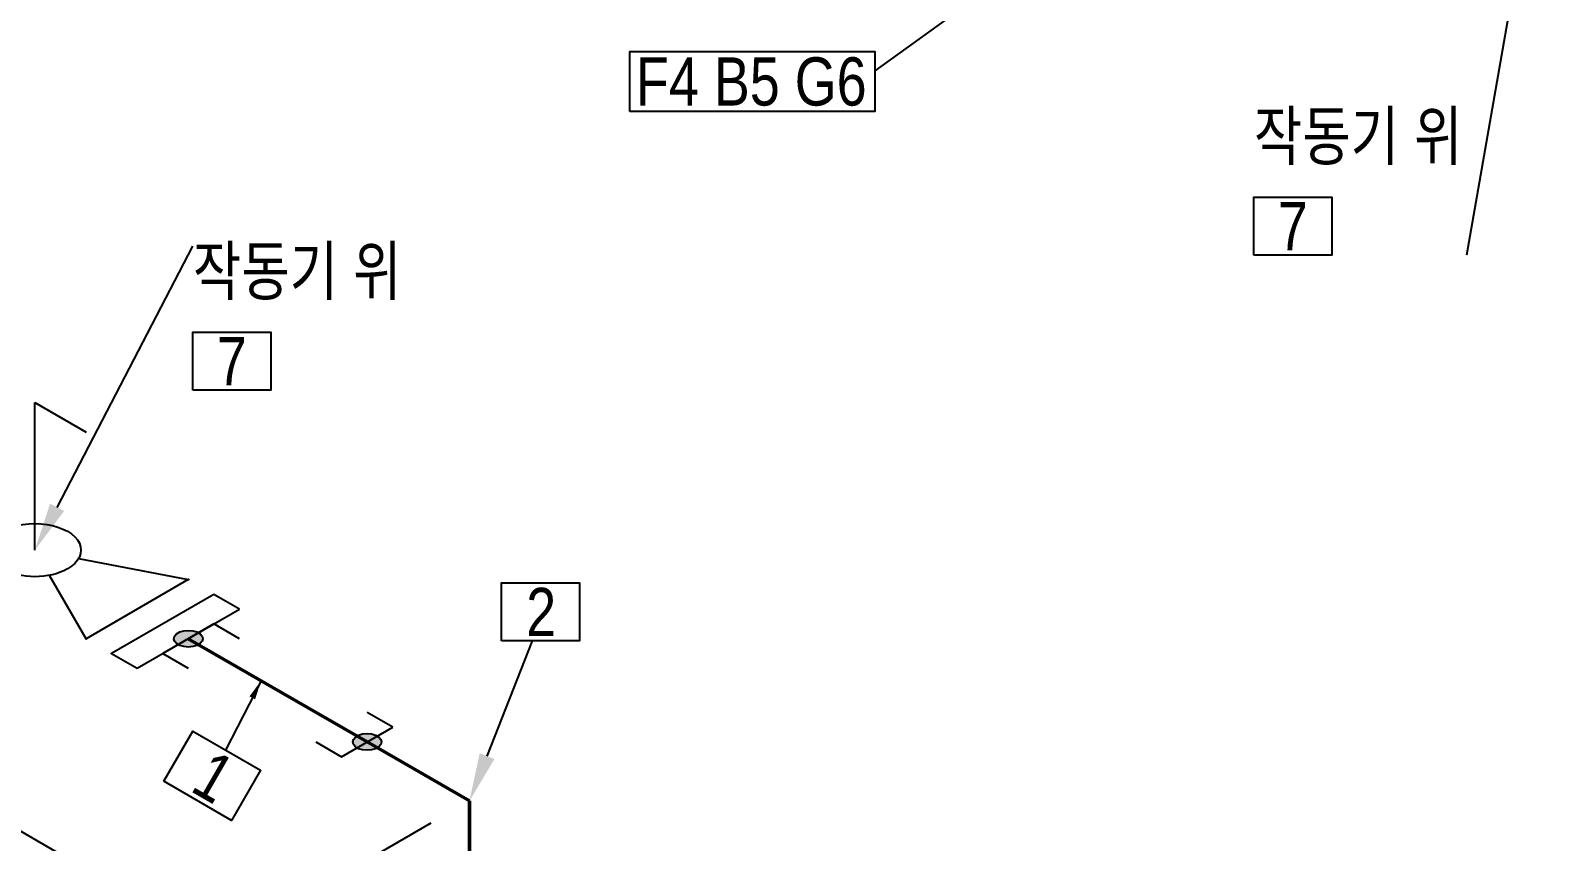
# Model space of a CAD drawing. Header units: millimetres. Extents: x 0 to 594, y 0 to 420.
# Drawn here: x 132.6 to 211.5, y 309.5 to 351.5 of the extents above; entities that cross this region are included whole.
import ezdxf
from ezdxf import colors
from ezdxf.entities.mleader import LeaderData, LeaderLine
from ezdxf.enums import TextEntityAlignment as Align
from ezdxf.math import Vec2, Vec3

# ---------------------------------------------------------------- set-up
doc = ezdxf.new("R2010")
doc.units = ezdxf.units.MM
doc.header["$LTSCALE"] = 0.25
for name, color, linetype in [('밸브', 4, 'Continuous'), ('용접', 1, 'Continuous'), ('주석', 7, 'Continuous'), ('치수', 1, 'Continuous')]:
    doc.layers.add(name, color=color, linetype=linetype)
doc.layers.add('파이프 작은 보어', color=30, linetype='Continuous', lineweight=50)
doc.styles.add('AdskIsoAnnotation', font='arial.ttf', dxfattribs={"width": 0.8, "height": 1})
doc.styles.add('AdskIsoMetric', font='arial.ttf', dxfattribs={"width": 0.8, "height": 2.5})
doc.styles.add('AdskIsoMetric-30', font='arial.ttf', dxfattribs={"width": 0.8, "height": 2.5})
doc.styles.add('AdskIsoMetric30', font='arial.ttf', dxfattribs={"width": 0.8, "oblique": 30, "height": 2.5})
doc.styles.get("Standard").update_dxf_attribs({"font": 'arial.ttf'})
doc.dimstyles.new('AdskIsoMetric', dxfattribs={"dimtxt": 2.5, "dimasz": 2.5, "dimexe": 1, "dimexo": 2, "dimgap": 0.8, "dimtad": 1, "dimdec": 0, "dimrnd": 1, "dimzin": 0, "dimdsep": 46, "dimtxsty": 'AdskIsoMetric', "dimcen": 0, "dimclrt": 7, "dimadec": 0, "dimazin": 0, "dimtfac": 1, "dimtdec": 0, "dimtmove": 1, "dimatfit": 3, "dimfxl": 0, "dimfrac": 2, "dimtolj": 1, "dimtzin": 0, "dimarcsym": 0})

# ---------------------------------------------------------------- blocks, each defined once
blk = doc.blocks.new('플랜지-2-IsoLeft')
at = {"color": 0, "linetype": 'ByBlock', "lineweight": -2}
blk.add_wipeout([(0.221, 0.0765), (0.1326, 0.1276), (-0.221, -0.0765), (-0.1326, -0.1276)], dxfattribs=at)
at = {"color": 0, "linetype": 'ByBlock', "lineweight": -2, "extrusion": (0, -0.816497, -0.57735)}
for p, q in [((0.1326, 0.1276), (-0.221, -0.0765)), ((0.221, 0.0765), (0.1326, 0.1276)), ((-0.1326, -0.1276), (0.221, 0.0765)), ((-0.221, -0.0765), (-0.1326, -0.1276))]:
    blk.add_line(p, q, dxfattribs=at)
at = {"color": 0, "linetype": 'ByBlock', "lineweight": -2}
blk.add_wipeout([(0.221, 0.0765), (0.1326, 0.1276), (-0.221, -0.0765), (-0.1326, -0.1276)], dxfattribs=at)
at = {"color": 0, "linetype": 'ByBlock', "lineweight": -2, "extrusion": (0, -0.816497, -0.57735)}
for p, q in [((0.1326, 0.1276), (-0.221, -0.0765)), ((0.221, 0.0765), (0.1326, 0.1276)), ((-0.1326, -0.1276), (0.221, 0.0765)), ((-0.221, -0.0765), (-0.1326, -0.1276))]:
    blk.add_line(p, q, dxfattribs=at)
blk = doc.blocks.new('개스킷-2-IsoLeft')
at = {"color": 0, "linetype": 'ByBlock', "lineweight": -2, "extrusion": (0, 0, -1)}
for p in [(0.1326, 0.1276), (0.221, 0.0765), (-0.2297, -0.0715), (-0.1326, -0.1276)]:
    blk.add_point(p, dxfattribs=at)
blk = doc.blocks.new('볼 밸브-2-IsoLeft')
at = {"color": 0, "linetype": 'ByBlock', "lineweight": -2, "extrusion": (0, -0.816497, -0.57735)}
for p, q in [((-0.1768, 0.3062), (-0.5303, 0.1021)), ((-0.0501, 0.0872), (-0.1768, 0.3062)), ((-0.5303, 0.1021), (-0.151, 0.029)), ((0.151, -0.029), (0.5303, -0.1021)), ((0.1768, -0.3062), (0.0504, -0.0872)), ((0.1125, -0.065), (0.1125, -0.065)), ((0.5303, -0.1021), (0.1768, -0.3062))]:
    blk.add_line(p, q, dxfattribs=at)
at = {"linetype": 'ByBlock', "extrusion": (0, 0, -1)}
for start_param, end_param in [(3.926991, 7.068583), (0.785398, 3.926991)]:
    blk.add_ellipse((0, 0), major_axis=(-0.1592, 0), ratio=0.57735, start_param=start_param, end_param=end_param, dxfattribs=at)
blk = doc.blocks.new('Operator_Lever-1-IsoRight')
at = {"color": 0, "linetype": 'ByBlock', "lineweight": -2, "extrusion": (0.707107, 0.408248, -0.57735)}
for p, q in [((0, 0), (0, 0.5103)), ((0, 0.5103), (0.1768, 0.4082))]:
    blk.add_line(p, q, dxfattribs=at)
blk = doc.blocks.new('*D80')
at = {"layer": 'Defpoints', "color": 0}
for p in [(155.337, 311.585), (155.337, 294.34), (142.346, 286.84)]:
    blk.add_point(p, dxfattribs=at)
at = {"layer": '치수', "color": 0, "lineweight": -2}
for p, q in [((153.337, 310.43), (141.346, 303.508)), ((142.346, 301.585), (142.346, 289.34)), ((153.337, 293.186), (141.346, 286.263))]:
    blk.add_line(p, q, dxfattribs=at)
at = {"layer": '치수', "color": 0}
for points in [[(141.93, 301.585), (142.763, 301.585), (142.346, 304.085)], [(141.93, 289.34), (142.763, 289.34), (142.346, 286.84)]]:
    blk.add_solid(points, dxfattribs=at)
at = {"layer": '치수', "color": 7, "insert": (140.08, 294.154), "char_height": 2.5, "attachment_point": 5, "rotation": 90, "style": 'AdskIsoMetric-30'}
blk.add_mtext('\\A1;2132', dxfattribs=at)
blk = doc.blocks.new('*D81')
at = {"layer": 'Defpoints', "color": 0}
for p in [(99.853, 343.619), (155.337, 311.585), (142.346, 304.085)]:
    blk.add_point(p, dxfattribs=at)
at = {"layer": '치수', "color": 0, "lineweight": -2}
for p, q in [((97.853, 342.464), (85.862, 335.541)), ((89.027, 334.869), (140.181, 305.335)), ((153.337, 310.43), (141.346, 303.508))]:
    blk.add_line(p, q, dxfattribs=at)
at = {"layer": '치수', "color": 0}
for points in [[(89.236, 335.23), (88.819, 334.508), (86.862, 336.119)], [(140.39, 305.696), (139.973, 304.974), (142.346, 304.085)]]:
    blk.add_solid(points, dxfattribs=at)
at = {"layer": '치수', "color": 7, "insert": (111, 324.801), "char_height": 2.5, "attachment_point": 5, "rotation": 330, "style": 'AdskIsoMetric30'}
blk.add_mtext('\\A1;786', dxfattribs=at)
blk = doc.blocks.new('엘보우-11-Iso2DSkew90')
at = {"color": 0, "linetype": 'ByBlock', "lineweight": -2, "extrusion": (0.707107, 0.408248, -0.57735)}
for p, q in [((-5.303, 3.062), (0, 0)), ((0, 0), (0, -6.124)), ((0, 0), (0, 0))]:
    blk.add_line(p, q, dxfattribs=at)
blk = doc.blocks.new('SocketWeld-2-IsoLeft')
blk.add_hatch(color=256).paths.add_polyline_path([(0.0405, 0.017), (0.0406, 0.0168), (0.0407, 0.0166), (0.0409, 0.0165), (0.041, 0.0163), (0.0412, 0.0161), (0.0413, 0.016), (0.0415, 0.0158), (0.0416, 0.0157), (0.0418, 0.0155), (0.0419, 0.0153), (0.042, 0.0152), (0.0422, 0.015), (0.0423, 0.0148), (0.0425, 0.0147), (0.0426, 0.0145), (0.0428, 0.0143), (0.0429, 0.0142), (0.0431, 0.014), (0.0432, 0.0138), (0.0433, 0.0137), (0.0435, 0.0135), (0.0436, 0.0134), (0.0438, 0.0132), (0.0439, 0.013), (0.0441, 0.0129), (0.0442, 0.0127), (0.0444, 0.0125), (0.0445, 0.0124), (0.0447, 0.0122), (0.0448, 0.012), (0.0449, 0.0119), (0.0451, 0.0117), (0.0452, 0.0115), (0.0454, 0.0114), (0.0455, 0.0112), (0.0457, 0.0111), (0.0458, 0.0109), (0.046, 0.0107), (0.0461, 0.0106), (0.0462, 0.0104), (0.0464, 0.0102), (0.0465, 0.0101), (0.0467, 0.0099), (0.0468, 0.0097), (0.047, 0.0096), (0.0471, 0.0094), (0.0473, 0.0092), (0.0474, 0.0091), (0.0476, 0.0089), (0.0476, 0.0089), (0.0476, 0.0087), (0.0477, 0.0086), (0.0477, 0.0084), (0.0478, 0.0082), (0.0478, 0.008), (0.0479, 0.0078), (0.0479, 0.0076), (0.048, 0.0075), (0.048, 0.0073), (0.0481, 0.0071), (0.0481, 0.0069), (0.0482, 0.0067), (0.0482, 0.0066), (0.0483, 0.0064), (0.0483, 0.0062), (0.0484, 0.006), (0.0484, 0.0058), (0.0485, 0.0056), (0.0485, 0.0055), (0.0486, 0.0053), (0.0486, 0.0051), (0.0487, 0.0049), (0.0487, 0.0047), (0.0488, 0.0046), (0.0488, 0.0044), (0.0489, 0.0042), (0.0489, 0.004), (0.049, 0.0038), (0.049, 0.0036), (0.0491, 0.0035), (0.0491, 0.0033), (0.0492, 0.0031), (0.0492, 0.0029), (0.0493, 0.0027), (0.0493, 0.0025), (0.0494, 0.0024), (0.0494, 0.0022), (0.0495, 0.002), (0.0495, 0.0018), (0.0496, 0.0016), (0.0496, 0.0015), (0.0497, 0.0013), (0.0497, 0.0011), (0.0498, 0.0009), (0.0498, 0.0007), (0.0499, 0.0005), (0.0499, 0.0004), (0.05, 0.0002), (0.05, 0), (0.05, 0), (0.05, -0.0002), (0.0499, -0.0004), (0.0499, -0.0005), (0.0498, -0.0007), (0.0498, -0.0009), (0.0497, -0.0011), (0.0497, -0.0013), (0.0496, -0.0015), (0.0496, -0.0016), (0.0495, -0.0018), (0.0495, -0.002), (0.0494, -0.0022), (0.0494, -0.0024), (0.0493, -0.0025), (0.0493, -0.0027), (0.0492, -0.0029), (0.0492, -0.0031), (0.0491, -0.0033), (0.0491, -0.0035), (0.049, -0.0036), (0.049, -0.0038), (0.0489, -0.004), (0.0489, -0.0042), (0.0488, -0.0044), (0.0488, -0.0046), (0.0487, -0.0047), (0.0487, -0.0049), (0.0486, -0.0051), (0.0486, -0.0053), (0.0485, -0.0055), (0.0485, -0.0056), (0.0484, -0.0058), (0.0484, -0.006), (0.0483, -0.0062), (0.0483, -0.0064), (0.0482, -0.0066), (0.0482, -0.0067), (0.0481, -0.0069), (0.0481, -0.0071), (0.048, -0.0073), (0.048, -0.0075), (0.0479, -0.0076), (0.0479, -0.0078), (0.0478, -0.008), (0.0478, -0.0082), (0.0477, -0.0084), (0.0477, -0.0086), (0.0476, -0.0087), (0.0476, -0.0089), (0.0476, -0.0089), (0.0474, -0.0091), (0.0473, -0.0092), (0.0471, -0.0094), (0.047, -0.0096), (0.0468, -0.0097), (0.0467, -0.0099), (0.0465, -0.0101), (0.0464, -0.0102), (0.0462, -0.0104), (0.0461, -0.0106), (0.046, -0.0107), (0.0458, -0.0109), (0.0457, -0.0111), (0.0455, -0.0112), (0.0454, -0.0114), (0.0452, -0.0115), (0.0451, -0.0117), (0.0449, -0.0119), (0.0448, -0.012), (0.0447, -0.0122), (0.0445, -0.0124), (0.0444, -0.0125), (0.0442, -0.0127), (0.0441, -0.0129), (0.0439, -0.013), (0.0438, -0.0132), (0.0436, -0.0134), (0.0435, -0.0135), (0.0433, -0.0137), (0.0432, -0.0138), (0.0431, -0.014), (0.0429, -0.0142), (0.0428, -0.0143), (0.0426, -0.0145), (0.0425, -0.0147), (0.0423, -0.0148), (0.0422, -0.015), (0.042, -0.0152), (0.0419, -0.0153), (0.0418, -0.0155), (0.0416, -0.0157), (0.0415, -0.0158), (0.0413, -0.016), (0.0412, -0.0161), (0.041, -0.0163), (0.0409, -0.0165), (0.0407, -0.0166), (0.0406, -0.0168), (0.0405, -0.017), (0.0405, -0.017), (0.0402, -0.0171), (0.04, -0.0172), (0.0398, -0.0174), (0.0395, -0.0175), (0.0393, -0.0176), (0.0391, -0.0177), (0.0389, -0.0179), (0.0386, -0.018), (0.0384, -0.0181), (0.0382, -0.0183), (0.038, -0.0184), (0.0377, -0.0185), (0.0375, -0.0187), (0.0373, -0.0188), (0.0371, -0.0189), (0.0368, -0.0191), (0.0366, -0.0192), (0.0364, -0.0193), (0.0362, -0.0194), (0.0359, -0.0196), (0.0357, -0.0197), (0.0355, -0.0198), (0.0353, -0.02), (0.035, -0.0201), (0.0348, -0.0202), (0.0346, -0.0204), (0.0344, -0.0205), (0.0341, -0.0206), (0.0339, -0.0207), (0.0337, -0.0209), (0.0335, -0.021), (0.0332, -0.0211), (0.033, -0.0213), (0.0328, -0.0214), (0.0325, -0.0215), (0.0323, -0.0217), (0.0321, -0.0218), (0.0319, -0.0219), (0.0316, -0.0221), (0.0314, -0.0222), (0.0312, -0.0223), (0.031, -0.0224), (0.0307, -0.0226), (0.0305, -0.0227), (0.0303, -0.0228), (0.0301, -0.023), (0.0298, -0.0231), (0.0296, -0.0232), (0.0294, -0.0234), (0.0294, -0.0234), (0.0291, -0.0234), (0.0288, -0.0235), (0.0285, -0.0236), (0.0283, -0.0237), (0.028, -0.0238), (0.0277, -0.0239), (0.0274, -0.0239), (0.0271, -0.024), (0.0268, -0.0241), (0.0265, -0.0242), (0.0263, -0.0243), (0.026, -0.0244), (0.0257, -0.0244), (0.0254, -0.0245), (0.0251, -0.0246), (0.0248, -0.0247), (0.0246, -0.0248), (0.0243, -0.0249), (0.024, -0.0249), (0.0237, -0.025), (0.0234, -0.0251), (0.0231, -0.0252), (0.0228, -0.0253), (0.0226, -0.0254), (0.0223, -0.0254), (0.022, -0.0255), (0.0217, -0.0256), (0.0214, -0.0257), (0.0211, -0.0258), (0.0209, -0.0259), (0.0206, -0.0259), (0.0203, -0.026), (0.02, -0.0261), (0.0197, -0.0262), (0.0194, -0.0263), (0.0191, -0.0264), (0.0189, -0.0265), (0.0186, -0.0265), (0.0183, -0.0266), (0.018, -0.0267), (0.0177, -0.0268), (0.0174, -0.0269), (0.0172, -0.027), (0.0169, -0.027), (0.0166, -0.0271), (0.0163, -0.0272), (0.016, -0.0273), (0.0157, -0.0274), (0.0155, -0.0275), (0.0155, -0.0275), (0.0151, -0.0275), (0.0148, -0.0275), (0.0145, -0.0275), (0.0142, -0.0276), (0.0139, -0.0276), (0.0136, -0.0276), (0.0132, -0.0277), (0.0129, -0.0277), (0.0126, -0.0277), (0.0123, -0.0277), (0.012, -0.0278), (0.0117, -0.0278), (0.0114, -0.0278), (0.011, -0.0279), (0.0107, -0.0279), (0.0104, -0.0279), (0.0101, -0.0279), (0.0098, -0.028), (0.0095, -0.028), (0.0091, -0.028), (0.0088, -0.0281), (0.0085, -0.0281), (0.0082, -0.0281), (0.0079, -0.0281), (0.0076, -0.0282), (0.0073, -0.0282), (0.0069, -0.0282), (0.0066, -0.0283), (0.0063, -0.0283), (0.006, -0.0283), (0.0057, -0.0283), (0.0054, -0.0284), (0.005, -0.0284), (0.0047, -0.0284), (0.0044, -0.0285), (0.0041, -0.0285), (0.0038, -0.0285), (0.0035, -0.0286), (0.0032, -0.0286), (0.0028, -0.0286), (0.0025, -0.0286), (0.0022, -0.0287), (0.0019, -0.0287), (0.0016, -0.0287), (0.0013, -0.0288), (0.0009, -0.0288), (0.0006, -0.0288), (0.0003, -0.0288), (0, -0.0289), (0, -0.0289), (-0.0003, -0.0288), (-0.0006, -0.0288), (-0.0009, -0.0288), (-0.0013, -0.0288), (-0.0016, -0.0287), (-0.0019, -0.0287), (-0.0022, -0.0287), (-0.0025, -0.0286), (-0.0028, -0.0286), (-0.0032, -0.0286), (-0.0035, -0.0286), (-0.0038, -0.0285), (-0.0041, -0.0285), (-0.0044, -0.0285), (-0.0047, -0.0284), (-0.005, -0.0284), (-0.0054, -0.0284), (-0.0057, -0.0283), (-0.006, -0.0283), (-0.0063, -0.0283), (-0.0066, -0.0283), (-0.0069, -0.0282), (-0.0073, -0.0282), (-0.0076, -0.0282), (-0.0079, -0.0281), (-0.0082, -0.0281), (-0.0085, -0.0281), (-0.0088, -0.0281), (-0.0091, -0.028), (-0.0095, -0.028), (-0.0098, -0.028), (-0.0101, -0.0279), (-0.0104, -0.0279), (-0.0107, -0.0279), (-0.011, -0.0279), (-0.0114, -0.0278), (-0.0117, -0.0278), (-0.012, -0.0278), (-0.0123, -0.0277), (-0.0126, -0.0277), (-0.0129, -0.0277), (-0.0132, -0.0277), (-0.0136, -0.0276), (-0.0139, -0.0276), (-0.0142, -0.0276), (-0.0145, -0.0275), (-0.0148, -0.0275), (-0.0151, -0.0275), (-0.0155, -0.0275), (-0.0155, -0.0275), (-0.0157, -0.0274), (-0.016, -0.0273), (-0.0163, -0.0272), (-0.0166, -0.0271), (-0.0169, -0.027), (-0.0172, -0.027), (-0.0174, -0.0269), (-0.0177, -0.0268), (-0.018, -0.0267), (-0.0183, -0.0266), (-0.0186, -0.0265), (-0.0189, -0.0265), (-0.0191, -0.0264), (-0.0194, -0.0263), (-0.0197, -0.0262), (-0.02, -0.0261), (-0.0203, -0.026), (-0.0206, -0.0259), (-0.0209, -0.0259), (-0.0211, -0.0258), (-0.0214, -0.0257), (-0.0217, -0.0256), (-0.022, -0.0255), (-0.0223, -0.0254), (-0.0226, -0.0254), (-0.0228, -0.0253), (-0.0231, -0.0252), (-0.0234, -0.0251), (-0.0237, -0.025), (-0.024, -0.0249), (-0.0243, -0.0249), (-0.0246, -0.0248), (-0.0248, -0.0247), (-0.0251, -0.0246), (-0.0254, -0.0245), (-0.0257, -0.0244), (-0.026, -0.0244), (-0.0263, -0.0243), (-0.0265, -0.0242), (-0.0268, -0.0241), (-0.0271, -0.024), (-0.0274, -0.0239), (-0.0277, -0.0239), (-0.028, -0.0238), (-0.0283, -0.0237), (-0.0285, -0.0236), (-0.0288, -0.0235), (-0.0291, -0.0234), (-0.0294, -0.0234), (-0.0294, -0.0234), (-0.0296, -0.0232), (-0.0298, -0.0231), (-0.0301, -0.023), (-0.0303, -0.0228), (-0.0305, -0.0227), (-0.0307, -0.0226), (-0.031, -0.0224), (-0.0312, -0.0223), (-0.0314, -0.0222), (-0.0316, -0.0221), (-0.0319, -0.0219), (-0.0321, -0.0218), (-0.0323, -0.0217), (-0.0325, -0.0215), (-0.0328, -0.0214), (-0.033, -0.0213), (-0.0332, -0.0211), (-0.0335, -0.021), (-0.0337, -0.0209), (-0.0339, -0.0207), (-0.0341, -0.0206), (-0.0344, -0.0205), (-0.0346, -0.0204), (-0.0348, -0.0202), (-0.035, -0.0201), (-0.0353, -0.02), (-0.0355, -0.0198), (-0.0357, -0.0197), (-0.0359, -0.0196), (-0.0362, -0.0194), (-0.0364, -0.0193), (-0.0366, -0.0192), (-0.0368, -0.0191), (-0.0371, -0.0189), (-0.0373, -0.0188), (-0.0375, -0.0187), (-0.0377, -0.0185), (-0.038, -0.0184), (-0.0382, -0.0183), (-0.0384, -0.0181), (-0.0386, -0.018), (-0.0389, -0.0179), (-0.0391, -0.0177), (-0.0393, -0.0176), (-0.0395, -0.0175), (-0.0398, -0.0174), (-0.04, -0.0172), (-0.0402, -0.0171), (-0.0405, -0.017), (-0.0405, -0.017), (-0.0406, -0.0168), (-0.0407, -0.0166), (-0.0409, -0.0165), (-0.041, -0.0163), (-0.0412, -0.0161), (-0.0413, -0.016), (-0.0415, -0.0158), (-0.0416, -0.0157), (-0.0418, -0.0155), (-0.0419, -0.0153), (-0.042, -0.0152), (-0.0422, -0.015), (-0.0423, -0.0148), (-0.0425, -0.0147), (-0.0426, -0.0145), (-0.0428, -0.0143), (-0.0429, -0.0142), (-0.0431, -0.014), (-0.0432, -0.0138), (-0.0433, -0.0137), (-0.0435, -0.0135), (-0.0436, -0.0134), (-0.0438, -0.0132), (-0.0439, -0.013), (-0.0441, -0.0129), (-0.0442, -0.0127), (-0.0444, -0.0125), (-0.0445, -0.0124), (-0.0447, -0.0122), (-0.0448, -0.012), (-0.0449, -0.0119), (-0.0451, -0.0117), (-0.0452, -0.0115), (-0.0454, -0.0114), (-0.0455, -0.0112), (-0.0457, -0.0111), (-0.0458, -0.0109), (-0.046, -0.0107), (-0.0461, -0.0106), (-0.0462, -0.0104), (-0.0464, -0.0102), (-0.0465, -0.0101), (-0.0467, -0.0099), (-0.0468, -0.0097), (-0.047, -0.0096), (-0.0471, -0.0094), (-0.0473, -0.0092), (-0.0474, -0.0091), (-0.0476, -0.0089), (-0.0476, -0.0089), (-0.0476, -0.0087), (-0.0477, -0.0086), (-0.0477, -0.0084), (-0.0478, -0.0082), (-0.0478, -0.008), (-0.0479, -0.0078), (-0.0479, -0.0076), (-0.048, -0.0075), (-0.048, -0.0073), (-0.0481, -0.0071), (-0.0481, -0.0069), (-0.0482, -0.0067), (-0.0482, -0.0066), (-0.0483, -0.0064), (-0.0483, -0.0062), (-0.0484, -0.006), (-0.0484, -0.0058), (-0.0485, -0.0056), (-0.0485, -0.0055), (-0.0486, -0.0053), (-0.0486, -0.0051), (-0.0487, -0.0049), (-0.0487, -0.0047), (-0.0488, -0.0046), (-0.0488, -0.0044), (-0.0489, -0.0042), (-0.0489, -0.004), (-0.049, -0.0038), (-0.049, -0.0036), (-0.0491, -0.0035), (-0.0491, -0.0033), (-0.0492, -0.0031), (-0.0492, -0.0029), (-0.0493, -0.0027), (-0.0493, -0.0025), (-0.0494, -0.0024), (-0.0494, -0.0022), (-0.0495, -0.002), (-0.0495, -0.0018), (-0.0496, -0.0016), (-0.0496, -0.0015), (-0.0497, -0.0013), (-0.0497, -0.0011), (-0.0498, -0.0009), (-0.0498, -0.0007), (-0.0499, -0.0005), (-0.0499, -0.0004), (-0.05, -0.0002), (-0.05, 0), (-0.05, 0), (-0.05, 0.0002), (-0.0499, 0.0004), (-0.0499, 0.0005), (-0.0498, 0.0007), (-0.0498, 0.0009), (-0.0497, 0.0011), (-0.0497, 0.0013), (-0.0496, 0.0015), (-0.0496, 0.0016), (-0.0495, 0.0018), (-0.0495, 0.002), (-0.0494, 0.0022), (-0.0494, 0.0024), (-0.0493, 0.0025), (-0.0493, 0.0027), (-0.0492, 0.0029), (-0.0492, 0.0031), (-0.0491, 0.0033), (-0.0491, 0.0035), (-0.049, 0.0036), (-0.049, 0.0038), (-0.0489, 0.004), (-0.0489, 0.0042), (-0.0488, 0.0044), (-0.0488, 0.0046), (-0.0487, 0.0047), (-0.0487, 0.0049), (-0.0486, 0.0051), (-0.0486, 0.0053), (-0.0485, 0.0055), (-0.0485, 0.0056), (-0.0484, 0.0058), (-0.0484, 0.006), (-0.0483, 0.0062), (-0.0483, 0.0064), (-0.0482, 0.0066), (-0.0482, 0.0067), (-0.0481, 0.0069), (-0.0481, 0.0071), (-0.048, 0.0073), (-0.048, 0.0075), (-0.0479, 0.0076), (-0.0479, 0.0078), (-0.0478, 0.008), (-0.0478, 0.0082), (-0.0477, 0.0084), (-0.0477, 0.0086), (-0.0476, 0.0087), (-0.0476, 0.0089), (-0.0476, 0.0089), (-0.0474, 0.0091), (-0.0473, 0.0092), (-0.0471, 0.0094), (-0.047, 0.0096), (-0.0468, 0.0097), (-0.0467, 0.0099), (-0.0465, 0.0101), (-0.0464, 0.0102), (-0.0462, 0.0104), (-0.0461, 0.0106), (-0.046, 0.0107), (-0.0458, 0.0109), (-0.0457, 0.0111), (-0.0455, 0.0112), (-0.0454, 0.0114), (-0.0452, 0.0115), (-0.0451, 0.0117), (-0.0449, 0.0119), (-0.0448, 0.012), (-0.0447, 0.0122), (-0.0445, 0.0124), (-0.0444, 0.0125), (-0.0442, 0.0127), (-0.0441, 0.0129), (-0.0439, 0.013), (-0.0438, 0.0132), (-0.0436, 0.0134), (-0.0435, 0.0135), (-0.0433, 0.0137), (-0.0432, 0.0138), (-0.0431, 0.014), (-0.0429, 0.0142), (-0.0428, 0.0143), (-0.0426, 0.0145), (-0.0425, 0.0147), (-0.0423, 0.0148), (-0.0422, 0.015), (-0.042, 0.0152), (-0.0419, 0.0153), (-0.0418, 0.0155), (-0.0416, 0.0157), (-0.0415, 0.0158), (-0.0413, 0.016), (-0.0412, 0.0161), (-0.041, 0.0163), (-0.0409, 0.0165), (-0.0407, 0.0166), (-0.0406, 0.0168), (-0.0405, 0.017), (-0.0405, 0.017), (-0.0402, 0.0171), (-0.04, 0.0172), (-0.0398, 0.0174), (-0.0395, 0.0175), (-0.0393, 0.0176), (-0.0391, 0.0177), (-0.0389, 0.0179), (-0.0386, 0.018), (-0.0384, 0.0181), (-0.0382, 0.0183), (-0.038, 0.0184), (-0.0377, 0.0185), (-0.0375, 0.0187), (-0.0373, 0.0188), (-0.0371, 0.0189), (-0.0368, 0.0191), (-0.0366, 0.0192), (-0.0364, 0.0193), (-0.0362, 0.0194), (-0.0359, 0.0196), (-0.0357, 0.0197), (-0.0355, 0.0198), (-0.0353, 0.02), (-0.035, 0.0201), (-0.0348, 0.0202), (-0.0346, 0.0204), (-0.0344, 0.0205), (-0.0341, 0.0206), (-0.0339, 0.0207), (-0.0337, 0.0209), (-0.0335, 0.021), (-0.0332, 0.0211), (-0.033, 0.0213), (-0.0328, 0.0214), (-0.0325, 0.0215), (-0.0323, 0.0217), (-0.0321, 0.0218), (-0.0319, 0.0219), (-0.0316, 0.0221), (-0.0314, 0.0222), (-0.0312, 0.0223), (-0.031, 0.0224), (-0.0307, 0.0226), (-0.0305, 0.0227), (-0.0303, 0.0228), (-0.0301, 0.023), (-0.0298, 0.0231), (-0.0296, 0.0232), (-0.0294, 0.0234), (-0.0294, 0.0234), (-0.0291, 0.0234), (-0.0288, 0.0235), (-0.0285, 0.0236), (-0.0283, 0.0237), (-0.028, 0.0238), (-0.0277, 0.0239), (-0.0274, 0.0239), (-0.0271, 0.024), (-0.0268, 0.0241), (-0.0265, 0.0242), (-0.0263, 0.0243), (-0.026, 0.0244), (-0.0257, 0.0244), (-0.0254, 0.0245), (-0.0251, 0.0246), (-0.0248, 0.0247), (-0.0246, 0.0248), (-0.0243, 0.0249), (-0.024, 0.0249), (-0.0237, 0.025), (-0.0234, 0.0251), (-0.0231, 0.0252), (-0.0228, 0.0253), (-0.0226, 0.0254), (-0.0223, 0.0254), (-0.022, 0.0255), (-0.0217, 0.0256), (-0.0214, 0.0257), (-0.0211, 0.0258), (-0.0209, 0.0259), (-0.0206, 0.0259), (-0.0203, 0.026), (-0.02, 0.0261), (-0.0197, 0.0262), (-0.0194, 0.0263), (-0.0191, 0.0264), (-0.0189, 0.0265), (-0.0186, 0.0265), (-0.0183, 0.0266), (-0.018, 0.0267), (-0.0177, 0.0268), (-0.0174, 0.0269), (-0.0172, 0.027), (-0.0169, 0.027), (-0.0166, 0.0271), (-0.0163, 0.0272), (-0.016, 0.0273), (-0.0157, 0.0274), (-0.0155, 0.0275), (-0.0155, 0.0275), (-0.0151, 0.0275), (-0.0148, 0.0275), (-0.0145, 0.0275), (-0.0142, 0.0276), (-0.0139, 0.0276), (-0.0136, 0.0276), (-0.0132, 0.0277), (-0.0129, 0.0277), (-0.0126, 0.0277), (-0.0123, 0.0277), (-0.012, 0.0278), (-0.0117, 0.0278), (-0.0114, 0.0278), (-0.011, 0.0279), (-0.0107, 0.0279), (-0.0104, 0.0279), (-0.0101, 0.0279), (-0.0098, 0.028), (-0.0095, 0.028), (-0.0091, 0.028), (-0.0088, 0.0281), (-0.0085, 0.0281), (-0.0082, 0.0281), (-0.0079, 0.0281), (-0.0076, 0.0282), (-0.0073, 0.0282), (-0.0069, 0.0282), (-0.0066, 0.0283), (-0.0063, 0.0283), (-0.006, 0.0283), (-0.0057, 0.0283), (-0.0054, 0.0284), (-0.005, 0.0284), (-0.0047, 0.0284), (-0.0044, 0.0285), (-0.0041, 0.0285), (-0.0038, 0.0285), (-0.0035, 0.0286), (-0.0032, 0.0286), (-0.0028, 0.0286), (-0.0025, 0.0286), (-0.0022, 0.0287), (-0.0019, 0.0287), (-0.0016, 0.0287), (-0.0013, 0.0288), (-0.0009, 0.0288), (-0.0006, 0.0288), (-0.0003, 0.0288), (0, 0.0289), (0, 0.0289), (0.0003, 0.0288), (0.0006, 0.0288), (0.0009, 0.0288), (0.0013, 0.0288), (0.0016, 0.0287), (0.0019, 0.0287), (0.0022, 0.0287), (0.0025, 0.0286), (0.0028, 0.0286), (0.0032, 0.0286), (0.0035, 0.0286), (0.0038, 0.0285), (0.0041, 0.0285), (0.0044, 0.0285), (0.0047, 0.0284), (0.005, 0.0284), (0.0054, 0.0284), (0.0057, 0.0283), (0.006, 0.0283), (0.0063, 0.0283), (0.0066, 0.0283), (0.0069, 0.0282), (0.0073, 0.0282), (0.0076, 0.0282), (0.0079, 0.0281), (0.0082, 0.0281), (0.0085, 0.0281), (0.0088, 0.0281), (0.0091, 0.028), (0.0095, 0.028), (0.0098, 0.028), (0.0101, 0.0279), (0.0104, 0.0279), (0.0107, 0.0279), (0.011, 0.0279), (0.0114, 0.0278), (0.0117, 0.0278), (0.012, 0.0278), (0.0123, 0.0277), (0.0126, 0.0277), (0.0129, 0.0277), (0.0132, 0.0277), (0.0136, 0.0276), (0.0139, 0.0276), (0.0142, 0.0276), (0.0145, 0.0275), (0.0148, 0.0275), (0.0151, 0.0275), (0.0155, 0.0275), (0.0155, 0.0275), (0.0157, 0.0274), (0.016, 0.0273), (0.0163, 0.0272), (0.0166, 0.0271), (0.0169, 0.027), (0.0172, 0.027), (0.0174, 0.0269), (0.0177, 0.0268), (0.018, 0.0267), (0.0183, 0.0266), (0.0186, 0.0265), (0.0189, 0.0265), (0.0191, 0.0264), (0.0194, 0.0263), (0.0197, 0.0262), (0.02, 0.0261), (0.0203, 0.026), (0.0206, 0.0259), (0.0209, 0.0259), (0.0211, 0.0258), (0.0214, 0.0257), (0.0217, 0.0256), (0.022, 0.0255), (0.0223, 0.0254), (0.0226, 0.0254), (0.0228, 0.0253), (0.0231, 0.0252), (0.0234, 0.0251), (0.0237, 0.025), (0.024, 0.0249), (0.0243, 0.0249), (0.0246, 0.0248), (0.0248, 0.0247), (0.0251, 0.0246), (0.0254, 0.0245), (0.0257, 0.0244), (0.026, 0.0244), (0.0263, 0.0243), (0.0265, 0.0242), (0.0268, 0.0241), (0.0271, 0.024), (0.0274, 0.0239), (0.0277, 0.0239), (0.028, 0.0238), (0.0283, 0.0237), (0.0285, 0.0236), (0.0288, 0.0235), (0.0291, 0.0234), (0.0294, 0.0234), (0.0294, 0.0234), (0.0296, 0.0232), (0.0298, 0.0231), (0.0301, 0.023), (0.0303, 0.0228), (0.0305, 0.0227), (0.0307, 0.0226), (0.031, 0.0224), (0.0312, 0.0223), (0.0314, 0.0222), (0.0316, 0.0221), (0.0319, 0.0219), (0.0321, 0.0218), (0.0323, 0.0217), (0.0325, 0.0215), (0.0328, 0.0214), (0.033, 0.0213), (0.0332, 0.0211), (0.0335, 0.021), (0.0337, 0.0209), (0.0339, 0.0207), (0.0341, 0.0206), (0.0344, 0.0205), (0.0346, 0.0204), (0.0348, 0.0202), (0.035, 0.0201), (0.0353, 0.02), (0.0355, 0.0198), (0.0357, 0.0197), (0.0359, 0.0196), (0.0362, 0.0194), (0.0364, 0.0193), (0.0366, 0.0192), (0.0368, 0.0191), (0.0371, 0.0189), (0.0373, 0.0188), (0.0375, 0.0187), (0.0377, 0.0185), (0.038, 0.0184), (0.0382, 0.0183), (0.0384, 0.0181), (0.0386, 0.018), (0.0389, 0.0179), (0.0391, 0.0177), (0.0393, 0.0176), (0.0395, 0.0175), (0.0398, 0.0174), (0.04, 0.0172), (0.0402, 0.0171)], flags=0)
at = {"color": 0, "linetype": 'ByBlock', "lineweight": -2, "extrusion": (0, -0.816497, -0.57735)}
for p, q in [((0.0884, 0.051), (0, 0.1021)), ((-0.1768, 0), (-0.0884, -0.051)), ((-0.0884, -0.051), (0.0884, 0.051)), ((-0.05, 0), (-0.0476, 0.0089)), ((-0.0476, -0.0089), (-0.05, 0)), ((-0.0476, 0.0089), (-0.0405, 0.017)), ((-0.0405, 0.017), (-0.0294, 0.0234)), ((-0.0294, 0.0234), (-0.0155, 0.0275)), ((-0.0155, 0.0275), (0, 0.0289)), ((0, 0.0289), (0.0155, 0.0275)), ((0.0155, 0.0275), (0.0294, 0.0234)), ((0.0294, 0.0234), (0.0405, 0.017)), ((0.0405, 0.017), (0.0476, 0.0089)), ((0.0476, 0.0089), (0.05, 0)), ((-0.0405, -0.017), (-0.0476, -0.0089)), ((-0.0294, -0.0234), (-0.0405, -0.017)), ((-0.0155, -0.0275), (-0.0294, -0.0234)), ((0, -0.0289), (-0.0155, -0.0275)), ((0.0155, -0.0275), (0, -0.0289)), ((0.0294, -0.0234), (0.0155, -0.0275)), ((0.0405, -0.017), (0.0294, -0.0234)), ((0.0476, -0.0089), (0.0405, -0.017)), ((0.05, 0), (0.0476, -0.0089))]:
    blk.add_line(p, q, dxfattribs=at)
blk = doc.blocks.new('AnnoRect')
at = {"color": 0, "linetype": 'ByBlock', "lineweight": -2}
blk.add_wipeout([(-0.81, -0.6), (-0.81, 0.6), (0.81, 0.6), (0.81, -0.6)], dxfattribs=at)
blk.add_lwpolyline([(-0.81, -0.6), (-0.81, 0.6), (0.81, 0.6), (0.81, -0.6)], close=True, dxfattribs=at)
at = {"color": 0, "linetype": 'ByBlock', "lineweight": -2, "style": 'AdskIsoAnnotation', "width": 0.8}
blk.add_attdef('XX', text='', height=1, dxfattribs=at).set_placement((0, 0), align=Align.MIDDLE_CENTER)

msp = doc.modelspace()

# ---------------------------------------------------------------- block references
at = {"layer": '밸브', "xscale": 15, "yscale": 15, "zscale": 15}
for name, p, rotation in [('Operator_Lever-1-IsoRight', (132.8092, 324.5912), 359.9999999999733), ('플랜지-2-IsoLeft', (140.1012, 320.3811), 179.999999966243)]:
    msp.add_blockref(name, p, dxfattribs=dict(at, rotation=rotation))
at = {"layer": '용접', "xscale": 15, "yscale": 15, "zscale": 15, "rotation": 359.9999999997007}
msp.add_blockref('SocketWeld-2-IsoLeft', (150.0334, 314.6468), dxfattribs=at)
at = {"layer": '주석'}
ref = msp.add_blockref('AnnoRect', (198.0238, 341.39), dxfattribs=dict(at, xscale=2.5, yscale=2.5, zscale=2.5))
ref.add_attrib('XX_001', '7', (197.2441, 340.14), dxfattribs={"layer": '0', "color": 0, "linetype": 'ByBlock', "lineweight": -2, "height": 2.5, "style": 'AdskIsoAnnotation', "width": 0.8})
at = {"layer": '파이프 작은 보어'}
msp.add_blockref('엘보우-11-Iso2DSkew90', (155.3367, 311.585), dxfattribs=at)

# ---------------------------------------------------------------- texts
at = {"layer": '주석', "char_height": 2.5, "attachment_point": 7, "style": 'AdskIsoAnnotation'}
for insert in [(196, 344.5567), (141, 337.5567)]:
    msp.add_mtext('{\\Q0;작동기 위}', dxfattribs=dict(at, insert=insert))

# ---------------------------------------------------------------- dimensions: what is measured, and where the dimension line sits
at = {"layer": '치수'}
dim = msp.add_linear_dim(base=(142.3463, 286.8403), p1=(155.3367, 311.585), p2=(155.3367, 294.3403), angle=270, text='2132', dimstyle='AdskIsoMetric', override={"dimtad": 0, "dimlfac": 123.651365, "dimtxsty": 'AdskIsoMetric-30', "dimse1": 0, "dimse2": 0, "dimsd1": 0, "dimsd2": 0, "dimtmove": 1}, dxfattribs=at)
dim.commit()
dim.dimension.update_dxf_attribs({"geometry": '*D80', "text_midpoint": (140.08, 294.1542), "dimtype": 160})

# ---------------------------------------------------------------- leaders
at = {"layer": '주석'}
ml = msp.add_multileader_mtext('Standard', dxfattribs=at)
ml.set_content('')
ml.set_leader_properties()
ml.build(insert=Vec2(0, 0))
ml.multileader.update_dxf_attribs({"dogleg_length": 0, "arrow_head_size": 2.5})
ctx = ml.context
ctx.base_point, ctx.arrow_head_size, ctx.plane_origin = Vec3(176.3499, 349.4412), 2.5, Vec3(0, 7.8901)
notes = []
notes.append((ctx, [(0, (1, 1, 0), (176.3499, 349.4412), (-1, 0), 0, [(0, [(203.5286, 369.0817)], 0, [])])]))
ctx.mtext, ml.multileader.dxf.content_type = None, 0
ml = msp.add_multileader_mtext('Standard', dxfattribs=at)
ml.set_content('')
ml.set_leader_properties()
ml.build(insert=Vec2(0, 0))
ml.multileader.update_dxf_attribs({"dogleg_length": 0, "arrow_head_size": 2.5})
ctx = ml.context
ctx.base_point, ctx.arrow_head_size, ctx.plane_origin = Vec3(207.0146, 339.8901), 2.5, Vec3(0, 7.8901)
notes.append((ctx, [(0, (1, 1, 0), (207.0146, 339.8901), (-1, 0), 0, [(0, [(211.4836, 365.3507)], 0, [])])]))
ctx.mtext, ml.multileader.dxf.content_type = None, 0
ml = msp.add_multileader_mtext('Standard', dxfattribs=at)
ml.set_content('')
ml.set_leader_properties()
ml.build(insert=Vec2(0, 0))
ml.multileader.update_dxf_attribs({"dogleg_length": 0, "arrow_head_size": 2.5})
ctx = ml.context
ctx.base_point, ctx.arrow_head_size, ctx.plane_origin = Vec3(141, 340.3463), 2.5, Vec3(0, 7.8901)
notes.append((ctx, [(0, (1, 1, 0), (141, 340.3463), (-1, 0), 0, [(0, [(132.8092, 324.5912)], 0, [])])]))
ctx.mtext, ml.multileader.dxf.content_type = None, 0
ml = msp.add_multileader_mtext('Standard', dxfattribs=at)
ml.set_content('')
ml.set_leader_properties()
ml.build(insert=Vec2(0, 0))
ml.multileader.update_dxf_attribs({"dogleg_length": 0, "arrow_head_size": 2.5})
ctx = ml.context
ctx.base_point, ctx.arrow_head_size, ctx.plane_origin = Vec3(158.6, 319.8901), 2.5, Vec3(0, 7.8901)
notes.append((ctx, [(0, (1, 1, 0), (158.6, 319.8901), (-1, 0), 0, [(0, [(155.3367, 311.585)], 0, [])])]))
ctx.mtext, ml.multileader.dxf.content_type = None, 0
ml = msp.add_multileader_mtext('Standard', dxfattribs=at)
ml.set_content('')
ml.set_leader_properties()
ml.build(insert=Vec2(0, 0))
ml.multileader.update_dxf_attribs({"dogleg_length": 0, "arrow_head_size": 0})
ctx = ml.context
ctx.base_point, ctx.arrow_head_size, ctx.plane_origin = Vec3(142.6871, 314.2254), 0, Vec3(0, 7.8901)
notes.append((ctx, [(0, (1, 1, 0), (142.6871, 314.2254), (-1, 0), 0, [(0, [(144.537, 317.8201)], 0, [])])]))
ctx.mtext, ml.multileader.dxf.content_type = None, 0
for ctx, leaders in notes:
    for number, flags, end, landing, length, lines in leaders:
        leader = LeaderData()
        leader.index, (leader.has_last_leader_line, leader.has_dogleg_vector, leader.attachment_direction) = number, flags
        leader.last_leader_point, leader.dogleg_vector, leader.dogleg_length = Vec3(end), Vec3(landing), length
        for number, points, colour, breaks in lines:
            line = LeaderLine()
            line.index, line.vertices, line.color, line.breaks = number, Vec3.list(points), colors.encode_raw_color(colour), breaks
            leader.lines.append(line)
        ctx.leaders.append(leader)

# ---------------------------------------------------------------- next in the draw order: linework, layer by layer
at = {"layer": '파이프 작은 보어'}
msp.add_lwpolyline([(140.7641, 319.9984), (150.0334, 314.6468)], dxfattribs=at)

# ---------------------------------------------------------------- next in the draw order: block references
at = {"layer": '밸브', "xscale": 15, "yscale": 15, "zscale": 15}
msp.add_blockref('볼 밸브-2-IsoLeft', (132.8092, 324.5912), dxfattribs=at)
at = {"layer": '밸브', "xscale": 15, "yscale": 15, "zscale": 15, "rotation": 180.0000000169157}
msp.add_blockref('개스킷-2-IsoLeft', (138.7754, 321.1466), dxfattribs=at)
at = {"layer": '용접', "xscale": 15, "yscale": 15, "zscale": 15, "rotation": 179.9999999852854}
msp.add_blockref('SocketWeld-2-IsoLeft', (140.7641, 319.9984), dxfattribs=at)
at = {"layer": '주석'}
ref = msp.add_blockref('AnnoRect', (170, 348.8901), dxfattribs=dict(at, xscale=7.844095940959409, yscale=2.585266030013643, zscale=2.5))
ref.add_attrib('XX_001', 'F4 B5 G6', (163.9707, 347.6401), dxfattribs={"layer": '0', "color": 0, "linetype": 'ByBlock', "lineweight": -2, "height": 2.5, "style": 'AdskIsoAnnotation', "width": 0.8})
ref = msp.add_blockref('AnnoRect', (159.0238, 321.39), dxfattribs=dict(at, xscale=2.5, yscale=2.5, zscale=2.5))
ref.add_attrib('XX_001', '2', (158.2796, 320.1349), dxfattribs={"layer": '0', "color": 0, "linetype": 'ByBlock', "lineweight": -2, "height": 2.5, "style": 'AdskIsoAnnotation', "width": 0.8})

# ---------------------------------------------------------------- next in the draw order: dimensions: what is measured, and where the dimension line sits
at = {"layer": '치수'}
dim = msp.add_linear_dim(base=(142.3463, 304.085), p1=(99.8526, 343.6187), p2=(155.3367, 311.585), angle=330, text='786', dimstyle='AdskIsoMetric', override={"dimtad": 0, "dimlfac": 10.121328, "dimtxsty": 'AdskIsoMetric30', "dimse1": 0, "dimse2": 0, "dimsd1": 0, "dimsd2": 0, "dimtmove": 1}, dxfattribs=at)
dim.commit()
dim.dimension.update_dxf_attribs({"geometry": '*D81', "text_midpoint": (110.9997, 324.8008), "dimtype": 160})

# ---------------------------------------------------------------- next in the draw order: block references
at = {"layer": '주석'}
ref = msp.add_blockref('AnnoRect', (143.0238, 334.39), dxfattribs=dict(at, xscale=2.5, yscale=2.5, zscale=2.5))
ref.add_attrib('XX_001', '7', (142.2441, 333.14), dxfattribs={"layer": '0', "color": 0, "linetype": 'ByBlock', "lineweight": -2, "height": 2.5, "style": 'AdskIsoAnnotation', "width": 0.8})
ref = msp.add_blockref('AnnoRect', (142, 312.8901), dxfattribs=dict(at, xscale=2.5, yscale=2.5, zscale=2.5, rotation=330.0000000033222))
ref.add_attrib('XX_001', '1', (140.79, 312.1394), dxfattribs={"layer": '0', "color": 0, "linetype": 'ByBlock', "lineweight": -2, "height": 2.5, "rotation": 330, "style": 'AdskIsoAnnotation', "width": 0.8})

doc.saveas('drawing.dxf')
